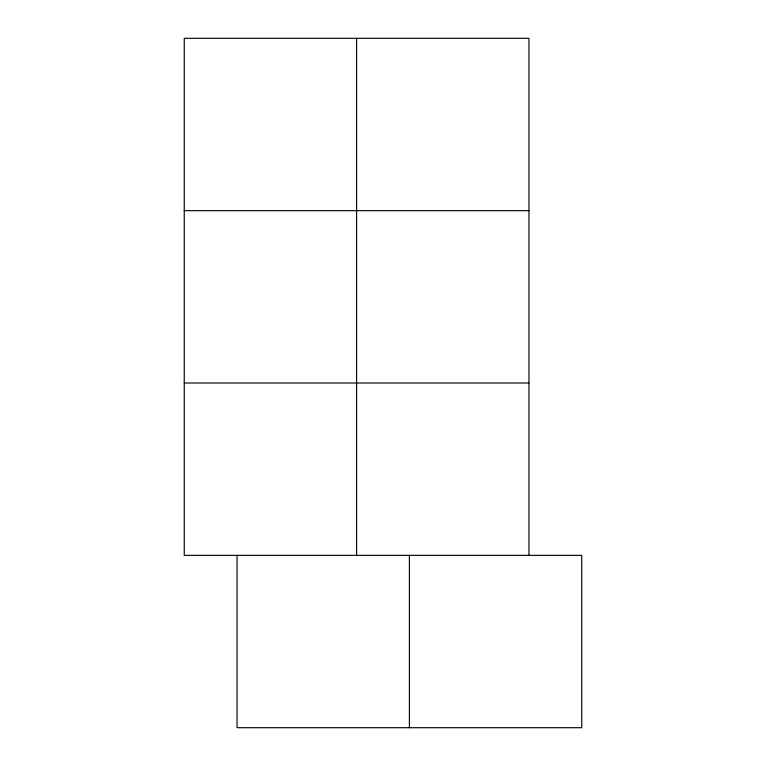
<?xml version="1.0" encoding="UTF-8"?>
<svg xmlns="http://www.w3.org/2000/svg" width="766" height="766" viewBox="0 0 766 766"><rect width="100%" height="100%" fill="white"/><g stroke="black" fill="none" stroke-linecap="round" stroke-linejoin="round"><path stroke-width="1.15" d="M528.952 555.35L528.952 38.3L184.252 38.3L184.252 555.35L581.748 555.35L581.748 727.7L237.048 727.7L237.048 555.35M184.252 210.65L528.952 210.65M184.252 383L528.952 383M409.398 555.35L409.398 727.7M356.602 38.3L356.602 555.35"/></g></svg>
